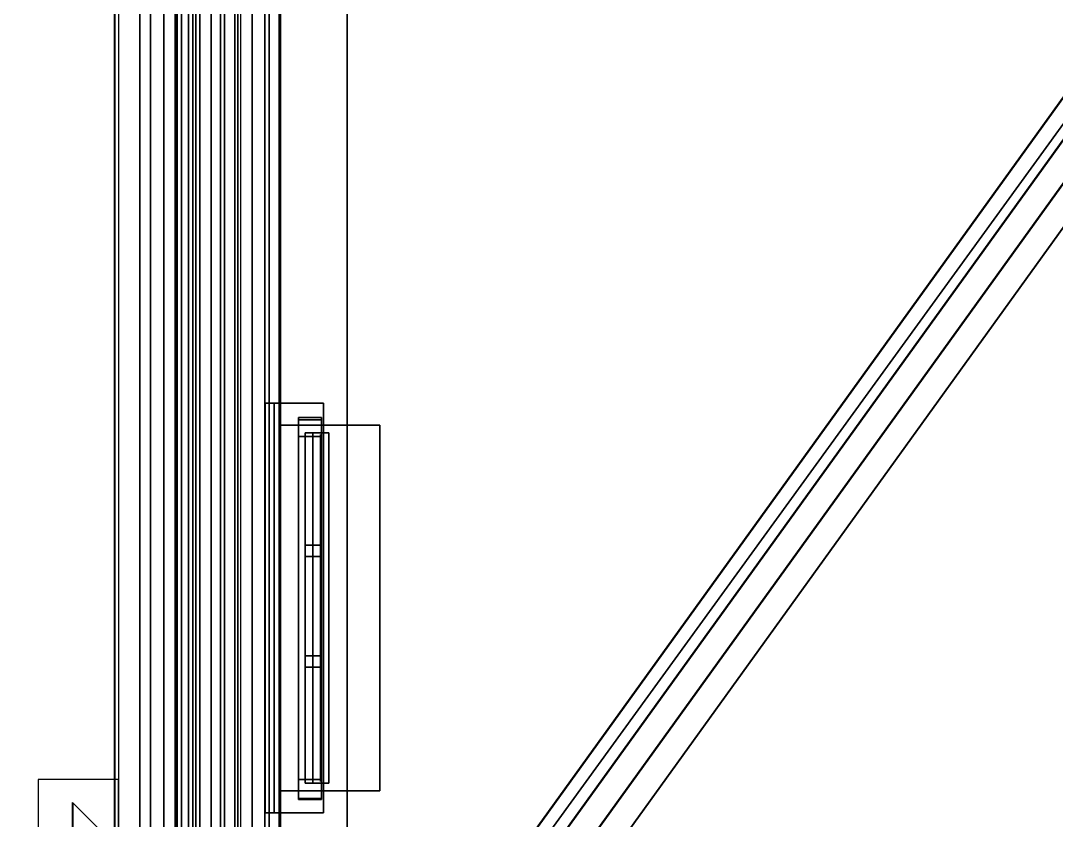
# Model space of a CAD drawing. Extents: x -152 to 154, y -106 to 95.
# Drawn here: x -132.57 to -105.4, y -40.94 to -19.96 of the extents above; entities that cross this region are included whole.
import ezdxf

# ---------------------------------------------------------------- set-up
doc = ezdxf.new("R2010")
doc.units = 0
for name, color, linetype in [('GLASS', 19, 'CONTINUOUS'), ('GROUND1', 253, 'CONTINUOUS'), ('ROOF1', 37, 'CONTINUOUS'), ('ROOF2', 59, 'CONTINUOUS'), ('WALLBASS', 250, 'CONTINUOUS'), ('WALLCOV', 37, 'CONTINUOUS'), ('WALLSIDE', 8, 'CONTINUOUS'), ('WALLVERS', 37, 'CONTINUOUS'), ('WINDOW', 9, 'CONTINUOUS')]:
    doc.layers.add(name, color=color, linetype=linetype)

msp = doc.modelspace()

# ---------------------------------------------------------------- linework, layer by layer
at = {"layer": 'GLASS'}
for points in [[(-124.704376, -39.919632, 87), (-124.704376, -30.819626, 87), (-124.704376, -30.819626, 61), (-124.704376, -39.919632, 61)], [(-124.704376, -39.919632, 50), (-124.704376, -30.819626, 50), (-124.704376, -30.819626, 24), (-124.704376, -39.919632, 24)], [(-124.704376, -39.919632, 16.5), (-124.704376, -30.819626, 16.5), (-124.704376, -30.819626, 5.5), (-124.704376, -39.919632, 5.5)]]:
    msp.add_3dface(points, dxfattribs=at)
at = {"layer": 'GROUND1', "invisible_edges": 8}
for points in [[(-151.5, 95, -0.075062), (-151.5, -80, -0.075062), (153.5, 95, -0.075062)], [(-151.5, -80, -0.075062), (-56.949997, -80, -0.075062), (153.5, 95, -0.075062)]]:
    msp.add_3dface(points, dxfattribs=at)
at = {"layer": 'ROOF1'}
for points in [[(-126.5, 70, 105.704536), (-126.5, 10, 105.704536), (-126.5, -52, 105.704536), (-81.527527, 10, 135.704529)], [(0.5, 10, 135.704529), (-81.527527, 10, 135.704529), (-126.5, -52, 105.704536), (0.5, -52, 105.704536)]]:
    msp.add_3dface(points, dxfattribs=at)
at = {"layer": 'ROOF2'}
for points in [[(132.100006, -55.5, 107.236023), (132.100006, 73.800003, 107.236023), (-130, 73.800003, 107.236023), (-130, -55.5, 107.236023)], [(-125.621452, -51.420319, 106.346451), (-81.350975, 10.035786, 135.778381), (-81.844093, 10.491188, 135.770432), (-126.12394, -50.977798, 106.33873)], [(-126.12394, -50.995041, 105.35112), (-126.12394, -50.977798, 106.33873), (-81.844093, 10.491188, 135.770432), (-81.844093, 10.473949, 134.782822)], [(-125.118965, -51.845573, 107.343979), (-80.857849, 9.59766, 136.776123), (-81.350967, 10.053066, 136.768188), (-125.621452, -51.403046, 107.336258)], [(-81.350967, 10.053066, 136.768188), (-81.350975, 10.035786, 135.778381), (-125.621452, -51.420319, 106.346451), (-125.621452, -51.403046, 107.336258)], [(-125.118965, -51.845573, 107.343979), (-125.118965, -51.862846, 106.354179), (-80.857849, 9.580379, 135.786331), (-80.857849, 9.59766, 136.776123)], [(-124.616478, -52.305367, 106.361908), (-80.364723, 9.124977, 135.794281), (-80.857849, 9.580379, 135.786331), (-125.118965, -51.862846, 106.354179)], [(-124.616478, -52.305367, 106.361908), (-124.616478, -52.322601, 105.37429), (-80.364723, 9.107738, 134.806671), (-80.364723, 9.124977, 135.794281)]]:
    msp.add_3dface(points, dxfattribs=at)
at = {"layer": 'WALLBASS', "invisible_edges": 8}
for points in [[(-125.74942, -24.169632, -0.5), (-125.74942, -17.669632, 5.300003), (-125.74942, -1.669632, -0.5)], [(-125.74942, -8.069626, 16.700001), (-125.74942, -24.169632, 18), (-125.74942, -1.669632, 18)], [(-125.74942, -17.669632, 16.700001), (-125.74942, -24.169632, 18), (-125.74942, -8.069626, 16.700001)], [(-125.74942, -24.169632, -0.5), (-125.74942, -24.169632, 18), (-125.74942, -17.669632, 5.300003)], [(-125.74942, -17.669632, 5.300003), (-125.74942, -24.169632, 18), (-125.74942, -17.669632, 16.700001)], [(-125.74942, -46.669632, -0.5), (-125.74942, -40.169632, 5.300003), (-125.74942, -24.169632, -0.5)], [(-125.74942, -40.169632, 5.300003), (-125.74942, -30.569626, 5.300003), (-125.74942, -24.169632, -0.5)], [(-125.74942, -30.569626, 5.300003), (-125.74942, -30.569626, 16.700001), (-125.74942, -24.169632, -0.5)], [(-125.74942, -24.169632, -0.5), (-125.74942, -30.569626, 16.700001), (-125.74942, -24.169632, 18)], [(-125.74942, -30.569626, 16.700001), (-125.74942, -46.669632, 18), (-125.74942, -24.169632, 18)], [(-125.74942, -40.169632, 16.700001), (-125.74942, -46.669632, 18), (-125.74942, -30.569626, 16.700001)], [(-125.74942, -46.669632, -0.5), (-125.74942, -46.669632, 18), (-125.74942, -40.169632, 5.300003)], [(-125.74942, -40.169632, 5.300003), (-125.74942, -46.669632, 18), (-125.74942, -40.169632, 16.700001)]]:
    msp.add_3dface(points, dxfattribs=at)
at = {"layer": 'WALLBASS'}
for points in [[(-123.149414, -30.569626, 16.700001), (-125.74942, -30.569626, 16.700001), (-125.74942, -30.569626, 5.300003), (-123.149414, -30.569626, 5.300003)], [(-125.74942, -30.569626, 5.300003), (-125.74942, -40.169632, 5.300003), (-123.149414, -40.169632, 5.300003), (-123.149414, -30.569626, 5.300003)], [(-125.74942, -40.169632, 16.700001), (-125.74942, -30.569626, 16.700001), (-123.149414, -30.569626, 16.700001), (-123.149414, -40.169632, 16.700001)], [(-125.74942, -40.169632, 5.300003), (-125.74942, -40.169632, 16.700001), (-123.149414, -40.169632, 16.700001), (-123.149414, -40.169632, 5.300003)]]:
    msp.add_3dface(points, dxfattribs=at)
at = {"layer": 'WALLCOV'}
for points in [[(-130.102219, -55.402222, 106.785728), (-130.107178, -55.407181, 107.244904), (-130.107178, 74.866737, 107.244904), (-130.102219, 74.859291, 106.785728)], [(-129.445328, -54.745331, 106.677689), (-130.102219, -55.402222, 106.785728), (-130.102219, 74.859291, 106.785728), (-129.445328, 73.872772, 106.677689)], [(-129.159729, -54.459732, 106.434586), (-129.445328, -54.745331, 106.677689), (-129.445328, 73.872772, 106.677689), (-129.159729, 73.443848, 106.434586)], [(-128.817001, -54.117004, 106.029434), (-129.159729, -54.459732, 106.056442), (-129.159729, 73.443848, 106.056442), (-128.817001, 72.929146, 106.029434)], [(-129.159729, -54.459732, 106.056442), (-129.159729, -54.459732, 106.434586), (-129.159729, 73.443848, 106.434586), (-129.159729, 73.443848, 106.056442)], [(-128.474274, -53.774277, 105.273132), (-128.817001, -54.117004, 105.543243), (-128.817001, 72.929146, 105.543243), (-128.474274, 72.414436, 105.273132)], [(-128.817001, -54.117004, 105.543243), (-128.817001, -54.117004, 106.029434), (-128.817001, 72.929146, 106.029434), (-128.817001, 72.929146, 105.543243)], [(-127.867172, -53.167175, 99.524506), (-128.51297, -53.812958, 99.524506), (-128.51297, 72.472534, 99.524506), (-127.867172, 71.502693, 99.524506)], [(-128.51297, -53.812958, 99.524506), (-128.51297, -53.812958, 99.766678), (-128.51297, 72.472534, 99.766678), (-128.51297, 72.472534, 99.524506)], [(-128.51297, -53.812958, 99.766678), (-128.351517, -53.65152, 100.008842), (-128.351517, 72.230072, 100.008842), (-128.51297, 72.472534, 99.766678)], [(-126.046646, -51.346649, 105.219116), (-128.474274, -53.774277, 105.273132), (-128.474274, 72.414436, 105.273132), (-126.046646, 68.768608, 105.219116)], [(-128.163162, -53.463165, 100.789169), (-128.459152, -53.75914, 101.246597), (-128.459152, 72.391716, 101.246597), (-128.163162, 71.947205, 100.789169)], [(-128.459152, -53.75914, 101.246597), (-128.055527, -53.35553, 101.273506), (-128.055527, 71.785561, 101.273506), (-128.459152, 72.391716, 101.246597)], [(-128.351517, -53.65152, 100.008842), (-128.351517, -53.65152, 100.600815), (-128.351517, 72.230072, 100.600815), (-128.351517, 72.230072, 100.008842)], [(-128.351517, -53.65152, 100.600815), (-127.974808, -53.274811, 100.627716), (-127.974808, 71.66433, 100.627716), (-128.351517, 72.230072, 100.600815)], [(-127.974808, -53.274811, 100.627716), (-128.163162, -53.463165, 100.789169), (-128.163162, 71.947205, 100.789169), (-127.974808, 71.66433, 100.627716)], [(-128.055527, -53.35553, 101.273506), (-127.867172, -53.167175, 101.085152), (-127.867172, 71.502693, 101.085152), (-128.055527, 71.785561, 101.273506)], [(-127.571198, -52.871185, 100.035751), (-127.867172, -53.167175, 99.524506), (-127.867172, 71.502693, 99.524506), (-127.571198, 71.058182, 100.035751)], [(-127.867172, -53.167175, 101.085152), (-127.22139, -52.521393, 101.246597), (-127.22139, 70.532845, 101.246597), (-127.867172, 71.502693, 101.085152)], [(-126.800003, -52.100006, 100.1269), (-127.571198, -52.871185, 100.035751), (-127.571198, 71.058182, 100.035751), (-126.800003, 69.900002, 100.1269)], [(-126.871597, -52.171585, 102.591988), (-127.329025, -52.629028, 102.834152), (-127.329025, 70.694489, 102.834152), (-126.871597, 70.007515, 102.591988)], [(-127.329025, -52.629028, 102.834152), (-126.160889, -51.460892, 102.896202), (-126.160889, 68.940178, 102.896202), (-127.329025, 70.694489, 102.834152)], [(-127.22139, -52.521393, 101.246597), (-126.952316, -52.252319, 101.085152), (-126.952316, 70.128746, 101.085152), (-127.22139, 70.532845, 101.246597)], [(-126.952316, -52.252319, 101.085152), (-126.871597, -52.171585, 102.591988), (-126.871597, 70.007515, 102.591988), (-126.952316, 70.128746, 101.085152)], [(-126.160889, -51.460892, 102.896202), (-125.789597, -51.0896, 103.112289), (-125.789597, 68.382576, 103.112289), (-126.160889, 68.940178, 102.896202)], [(-125.761047, -51.061035, 104.949005), (-126.046646, -51.346649, 105.219116), (-126.046646, 68.768608, 105.219116), (-125.761047, 68.339684, 104.949005)], [(-125.789597, -51.0896, 103.112289), (-125.761047, -51.061035, 104.949005), (-125.761047, 68.339684, 104.949005), (-125.789597, 68.382576, 103.112289)], [(-130, -55.167175, 107.244904), (-130, -39.872818, 107.244904), (-132.107147, -39.872818, 107.244904), (-132.107178, -55.167175, 107.244904)], [(-131.20224, -55.762222, 106.785728), (-131.207199, -55.767166, 107.244904), (-131.207169, -40.472824, 107.244904), (-131.202209, -40.477783, 106.785728)], [(-130.545349, -55.105331, 106.677689), (-131.20224, -55.762222, 106.785728), (-131.202209, -40.477783, 106.785728), (-130.545319, -41.134674, 106.677689)]]:
    msp.add_3dface(points, dxfattribs=at)
at = {"layer": 'WALLSIDE', "invisible_edges": 8}
for points in [[(-125.74942, -24.169632, 55), (-125.74942, -17.669632, 60.800003), (-125.74942, -1.669632, 55)], [(-125.74942, -8.069626, 87.199997), (-125.74942, -24.169632, 101), (-125.74942, -1.669632, 101)], [(-125.74942, -24.169632, 18), (-125.74942, -17.669632, 23.800003), (-125.74942, -1.669632, 18)], [(-125.74942, -8.069626, 50.200001), (-125.74942, -24.169632, 55), (-125.74942, -1.669632, 55)], [(-125.74942, -17.669632, 87.199997), (-125.74942, -24.169632, 101), (-125.74942, -8.069626, 87.199997)], [(-125.74942, -17.669632, 50.200001), (-125.74942, -24.169632, 55), (-125.74942, -8.069626, 50.200001)], [(-125.74942, -24.169632, 55), (-125.74942, -24.169632, 101), (-125.74942, -17.669632, 60.800003)], [(-125.74942, -17.669632, 60.800003), (-125.74942, -24.169632, 101), (-125.74942, -17.669632, 87.199997)], [(-125.74942, -24.169632, 18), (-125.74942, -24.169632, 55), (-125.74942, -17.669632, 23.800003)], [(-125.74942, -17.669632, 23.800003), (-125.74942, -24.169632, 55), (-125.74942, -17.669632, 50.200001)], [(-125.74942, -46.669632, 55), (-125.74942, -40.169632, 60.800003), (-125.74942, -24.169632, 55)], [(-125.74942, -40.169632, 60.800003), (-125.74942, -30.569626, 60.800003), (-125.74942, -24.169632, 55)], [(-125.74942, -30.569626, 60.800003), (-125.74942, -30.569626, 87.199997), (-125.74942, -24.169632, 55)], [(-125.74942, -24.169632, 55), (-125.74942, -30.569626, 87.199997), (-125.74942, -24.169632, 101)], [(-125.74942, -30.569626, 87.199997), (-125.74942, -46.669632, 101), (-125.74942, -24.169632, 101)], [(-125.74942, -46.669632, 18), (-125.74942, -40.169632, 23.800003), (-125.74942, -24.169632, 18)], [(-125.74942, -40.169632, 23.800003), (-125.74942, -30.569626, 23.800003), (-125.74942, -24.169632, 18)], [(-125.74942, -30.569626, 23.800003), (-125.74942, -30.569626, 50.200001), (-125.74942, -24.169632, 18)], [(-125.74942, -24.169632, 18), (-125.74942, -30.569626, 50.200001), (-125.74942, -24.169632, 55)], [(-125.74942, -30.569626, 50.200001), (-125.74942, -46.669632, 55), (-125.74942, -24.169632, 55)], [(-125.74942, -40.169632, 87.199997), (-125.74942, -46.669632, 101), (-125.74942, -30.569626, 87.199997)], [(-125.74942, -40.169632, 50.200001), (-125.74942, -46.669632, 55), (-125.74942, -30.569626, 50.200001)], [(-125.74942, -46.669632, 55), (-125.74942, -46.669632, 101), (-125.74942, -40.169632, 60.800003)], [(-125.74942, -40.169632, 60.800003), (-125.74942, -46.669632, 101), (-125.74942, -40.169632, 87.199997)], [(-125.74942, -46.669632, 18), (-125.74942, -46.669632, 55), (-125.74942, -40.169632, 23.800003)], [(-125.74942, -40.169632, 23.800003), (-125.74942, -46.669632, 55), (-125.74942, -40.169632, 50.200001)]]:
    msp.add_3dface(points, dxfattribs=at)
at = {"layer": 'WALLSIDE'}
for points in [[(-123.149414, -30.569626, 87.199997), (-125.74942, -30.569626, 87.199997), (-125.74942, -30.569626, 60.800003), (-123.149414, -30.569626, 60.800003)], [(-125.74942, -30.569626, 60.800003), (-125.74942, -40.169632, 60.800003), (-123.149414, -40.169632, 60.800003), (-123.149414, -30.569626, 60.800003)], [(-125.74942, -40.169632, 87.199997), (-125.74942, -30.569626, 87.199997), (-123.149414, -30.569626, 87.199997), (-123.149414, -40.169632, 87.199997)], [(-123.149414, -30.569626, 50.200001), (-125.74942, -30.569626, 50.200001), (-125.74942, -30.569626, 23.800003), (-123.149414, -30.569626, 23.800003)], [(-125.74942, -30.569626, 23.800003), (-125.74942, -40.169632, 23.800003), (-123.149414, -40.169632, 23.800003), (-123.149414, -30.569626, 23.800003)], [(-125.74942, -40.169632, 50.200001), (-125.74942, -30.569626, 50.200001), (-123.149414, -30.569626, 50.200001), (-123.149414, -40.169632, 50.200001)], [(-125.74942, -40.169632, 60.800003), (-125.74942, -40.169632, 87.199997), (-123.149414, -40.169632, 87.199997), (-123.149414, -40.169632, 60.800003)], [(-125.74942, -40.169632, 23.800003), (-125.74942, -40.169632, 50.200001), (-123.149414, -40.169632, 50.200001), (-123.149414, -40.169632, 23.800003)]]:
    msp.add_3dface(points, dxfattribs=at)
at = {"layer": 'WALLVERS'}
for points in [[(-124, 64.5, 22), (-126.5, 64.5, 22), (-126.5, -52.5, 22), (-124, -52.5, 22)], [(-126.5, -52.5, 19), (-126.5, 64.5, 19), (-124, 64.5, 19), (-124, -52.5, 19)], [(-126.5, -52.5, 22), (-126.5, 64.5, 22), (-126.5, 64.5, 19), (-126.5, -52.5, 19)], [(-124, 64.5, 19), (-124, 64.5, 22), (-124, -52.5, 22), (-124, -52.5, 19)]]:
    msp.add_3dface(points, dxfattribs=at)
at = {"layer": 'WINDOW'}
for points in [[(-126.158691, -40.745377, 60.849998), (-126.158691, -29.993881, 60.849998), (-124.626068, -29.993881, 60.849998), (-124.626068, -40.745377, 60.849998)], [(-126.158691, -40.745377, 60.849998), (-126.158691, -40.745377, 61.024178), (-126.158691, -29.993881, 61.024178), (-126.158691, -29.993881, 60.849998)], [(-125.920288, -29.993881, 61.025002), (-126.158691, -29.993881, 61.024178), (-126.158691, -40.745377, 61.024178), (-125.920288, -40.745377, 61.025002)], [(-124.626068, -29.993881, 60.849998), (-126.158691, -29.993881, 60.849998), (-126.158691, -40.745377, 60.849998), (-124.626068, -40.745377, 60.849998)], [(-126.158691, -29.993881, 60.675819), (-126.158691, -40.745377, 60.675819), (-126.158691, -40.745377, 60.849998), (-126.158691, -29.993881, 60.849998)], [(-126.158691, -40.745377, 60.675819), (-126.158691, -29.993881, 60.675819), (-125.920288, -29.993881, 60.675003), (-125.920288, -40.745377, 60.675003)], [(-126.158691, -40.745377, 23.849998), (-126.158691, -29.993881, 23.849998), (-124.626068, -29.993881, 23.849998), (-124.626068, -40.745377, 23.849998)], [(-126.158691, -40.745377, 23.849998), (-126.158691, -40.745377, 24.024178), (-126.158691, -29.993881, 24.024178), (-126.158691, -29.993881, 23.849998)], [(-125.920288, -29.993881, 24.025002), (-126.158691, -29.993881, 24.024178), (-126.158691, -40.745377, 24.024178), (-125.920288, -40.745377, 24.025002)], [(-124.626068, -29.993881, 23.849998), (-126.158691, -29.993881, 23.849998), (-126.158691, -40.745377, 23.849998), (-124.626068, -40.745377, 23.849998)], [(-126.158691, -29.993881, 23.675819), (-126.158691, -40.745377, 23.675819), (-126.158691, -40.745377, 23.849998), (-126.158691, -29.993881, 23.849998)], [(-126.158691, -40.745377, 23.675819), (-126.158691, -29.993881, 23.675819), (-125.920288, -29.993881, 23.675003), (-125.920288, -40.745377, 23.675003)], [(-126.158691, -40.745377, 5.349998), (-126.158691, -29.993881, 5.349998), (-124.626068, -29.993881, 5.349998), (-124.626068, -40.745377, 5.349998)], [(-126.158691, -40.745377, 5.349998), (-126.158691, -40.745377, 5.524178), (-126.158691, -29.993881, 5.524178), (-126.158691, -29.993881, 5.349998)], [(-125.920288, -29.993881, 5.525002), (-126.158691, -29.993881, 5.524178), (-126.158691, -40.745377, 5.524178), (-125.920288, -40.745377, 5.525002)], [(-124.626068, -29.993881, 5.349998), (-126.158691, -29.993881, 5.349998), (-126.158691, -40.745377, 5.349998), (-124.626068, -40.745377, 5.349998)], [(-126.158691, -29.993881, 5.175819), (-126.158691, -40.745377, 5.175819), (-126.158691, -40.745377, 5.349998), (-126.158691, -29.993881, 5.349998)], [(-126.158691, -40.745377, 5.175819), (-126.158691, -29.993881, 5.175819), (-125.920288, -29.993881, 5.175003), (-125.920288, -40.745377, 5.175003)], [(-125.920288, -40.745377, 61.025002), (-125.917664, -40.745377, 61.150002), (-125.917664, -29.993881, 61.150002), (-125.920288, -29.993881, 61.025002)], [(-125.917664, -29.993881, 60.550003), (-125.917664, -40.745377, 60.550003), (-125.920288, -40.745377, 60.675003), (-125.920288, -29.993881, 60.675003)], [(-125.920288, -40.745377, 24.025002), (-125.917664, -40.745377, 24.150002), (-125.917664, -29.993881, 24.150002), (-125.920288, -29.993881, 24.025002)], [(-125.917664, -29.993881, 23.550003), (-125.917664, -40.745377, 23.550003), (-125.920288, -40.745377, 23.675003), (-125.920288, -29.993881, 23.675003)], [(-125.920288, -40.745377, 5.525002), (-125.917664, -40.745377, 5.650002), (-125.917664, -29.993881, 5.650002), (-125.920288, -29.993881, 5.525002)], [(-125.917664, -29.993881, 5.050003), (-125.917664, -40.745377, 5.050003), (-125.920288, -40.745377, 5.175003), (-125.920288, -29.993881, 5.175003)], [(-124.626068, -29.993881, 61.150002), (-125.917664, -29.993881, 61.150002), (-125.917664, -40.745377, 61.150002), (-124.626068, -40.745377, 61.150002)], [(-125.917664, -40.745377, 60.550003), (-125.917664, -29.993881, 60.550003), (-124.626068, -29.993881, 60.550003), (-124.626068, -40.745377, 60.550003)], [(-124.626068, -29.993881, 24.150002), (-125.917664, -29.993881, 24.150002), (-125.917664, -40.745377, 24.150002), (-124.626068, -40.745377, 24.150002)], [(-125.917664, -40.745377, 23.550003), (-125.917664, -29.993881, 23.550003), (-124.626068, -29.993881, 23.550003), (-124.626068, -40.745377, 23.550003)], [(-124.626068, -29.993881, 5.650002), (-125.917664, -29.993881, 5.650002), (-125.917664, -40.745377, 5.650002), (-124.626068, -40.745377, 5.650002)], [(-125.917664, -40.745377, 5.050003), (-125.917664, -29.993881, 5.050003), (-124.626068, -29.993881, 5.050003), (-124.626068, -40.745377, 5.050003)], [(-124.626068, -40.745377, 60.849998), (-124.626068, -29.993881, 60.849998), (-124.626068, -29.993881, 61.150002), (-124.626068, -40.745377, 61.150002)], [(-124.626068, -29.993881, 60.550003), (-124.626068, -29.993881, 60.849998), (-124.626068, -40.745377, 60.849998), (-124.626068, -40.745377, 60.550003)], [(-124.626068, -40.745377, 23.849998), (-124.626068, -29.993881, 23.849998), (-124.626068, -29.993881, 24.150002), (-124.626068, -40.745377, 24.150002)], [(-124.626068, -29.993881, 23.550003), (-124.626068, -29.993881, 23.849998), (-124.626068, -40.745377, 23.849998), (-124.626068, -40.745377, 23.550003)], [(-124.626068, -40.745377, 5.349998), (-124.626068, -29.993881, 5.349998), (-124.626068, -29.993881, 5.650002), (-124.626068, -40.745377, 5.650002)], [(-124.626068, -29.993881, 5.050003), (-124.626068, -29.993881, 5.349998), (-124.626068, -40.745377, 5.349998), (-124.626068, -40.745377, 5.050003)], [(-125.280869, -30.869629, 60.626999), (-125.280869, -30.369629, 60.626999), (-124.680878, -30.369629, 60.626999), (-124.680878, -30.869629, 60.626999)], [(-125.280869, -30.869629, 87.488998), (-125.280869, -30.369629, 87.488998), (-125.280869, -30.369629, 60.626999), (-125.280869, -30.869629, 60.626999)], [(-124.680878, -30.369629, 87.488998), (-125.280869, -30.369629, 87.488998), (-125.280869, -30.869629, 87.488998), (-124.680878, -30.869629, 87.488998)], [(-125.280869, -30.369629, 60.626999), (-125.280869, -30.369629, 87.488998), (-124.680878, -30.369629, 87.488998), (-124.680878, -30.369629, 60.626999)], [(-125.280869, -30.869629, 23.626999), (-125.280869, -30.369629, 23.626999), (-124.680878, -30.369629, 23.626999), (-124.680878, -30.869629, 23.626999)], [(-125.280869, -30.869629, 50.488998), (-125.280869, -30.369629, 50.488998), (-125.280869, -30.369629, 23.626999), (-125.280869, -30.869629, 23.626999)], [(-124.680878, -30.369629, 50.488998), (-125.280869, -30.369629, 50.488998), (-125.280869, -30.869629, 50.488998), (-124.680878, -30.869629, 50.488998)], [(-125.280869, -30.369629, 23.626999), (-125.280869, -30.369629, 50.488998), (-124.680878, -30.369629, 50.488998), (-124.680878, -30.369629, 23.626999)], [(-125.280869, -30.869629, 5.126999), (-125.280869, -30.369629, 5.126999), (-124.680878, -30.369629, 5.126999), (-124.680878, -30.869629, 5.126999)], [(-125.280869, -30.869629, 16.988998), (-125.280869, -30.369629, 16.988998), (-125.280869, -30.369629, 5.126999), (-125.280869, -30.869629, 5.126999)], [(-124.680878, -30.369629, 16.988998), (-125.280869, -30.369629, 16.988998), (-125.280869, -30.869629, 16.988998), (-124.680878, -30.869629, 16.988998)], [(-125.280869, -30.369629, 5.126999), (-125.280869, -30.369629, 16.988998), (-124.680878, -30.369629, 16.988998), (-124.680878, -30.369629, 5.126999)], [(-124.680878, -30.369629, 60.626999), (-124.680878, -30.369629, 87.488998), (-124.680878, -30.869629, 87.488998), (-124.680878, -30.869629, 60.626999)], [(-124.680878, -30.369629, 23.626999), (-124.680878, -30.369629, 50.488998), (-124.680878, -30.869629, 50.488998), (-124.680878, -30.869629, 23.626999)], [(-124.680878, -30.369629, 5.126999), (-124.680878, -30.369629, 16.988998), (-124.680878, -30.869629, 16.988998), (-124.680878, -30.869629, 5.126999)], [(-124.680878, -30.430634, 87.5), (-125.280869, -30.430634, 87.5), (-125.280869, -40.392639, 87.5), (-124.680878, -40.392639, 87.5)], [(-125.280869, -30.430634, 87.5), (-125.280869, -30.430634, 87), (-125.280869, -40.392639, 87), (-125.280869, -40.392639, 87.5)], [(-124.680878, -30.430634, 87), (-125.280869, -30.430634, 87), (-125.280869, -30.430634, 87.5), (-124.680878, -30.430634, 87.5)], [(-125.280869, -40.392639, 87), (-125.280869, -30.430634, 87), (-124.680878, -30.430634, 87), (-124.680878, -40.392639, 87)], [(-124.680878, -30.430634, 50.5), (-125.280869, -30.430634, 50.5), (-125.280869, -40.392639, 50.5), (-124.680878, -40.392639, 50.5)], [(-125.280869, -30.430634, 50.5), (-125.280869, -30.430634, 50), (-125.280869, -40.392639, 50), (-125.280869, -40.392639, 50.5)], [(-124.680878, -30.430634, 50), (-125.280869, -30.430634, 50), (-125.280869, -30.430634, 50.5), (-124.680878, -30.430634, 50.5)], [(-125.280869, -40.392639, 50), (-125.280869, -30.430634, 50), (-124.680878, -30.430634, 50), (-124.680878, -40.392639, 50)], [(-124.680878, -30.430634, 17), (-125.280869, -30.430634, 17), (-125.280869, -40.392639, 17), (-124.680878, -40.392639, 17)], [(-125.280869, -30.430634, 17), (-125.280869, -30.430634, 16.5), (-125.280869, -40.392639, 16.5), (-125.280869, -40.392639, 17)], [(-124.680878, -30.430634, 16.5), (-125.280869, -30.430634, 16.5), (-125.280869, -30.430634, 17), (-124.680878, -30.430634, 17)], [(-125.280869, -40.392639, 16.5), (-125.280869, -30.430634, 16.5), (-124.680878, -30.430634, 16.5), (-124.680878, -40.392639, 16.5)], [(-124.680878, -40.392639, 87), (-124.680878, -30.430634, 87), (-124.680878, -30.430634, 87.5), (-124.680878, -40.392639, 87.5)], [(-124.680878, -40.392639, 50), (-124.680878, -30.430634, 50), (-124.680878, -30.430634, 50.5), (-124.680878, -40.392639, 50.5)], [(-124.680878, -40.392639, 16.5), (-124.680878, -30.430634, 16.5), (-124.680878, -30.430634, 17), (-124.680878, -40.392639, 17)], [(-124.680878, -30.869629, 87.488998), (-125.280869, -30.869629, 87.488998), (-125.280869, -30.869629, 60.626999), (-124.680878, -30.869629, 60.626999)], [(-124.680878, -30.869629, 50.488998), (-125.280869, -30.869629, 50.488998), (-125.280869, -30.869629, 23.626999), (-124.680878, -30.869629, 23.626999)], [(-124.680878, -30.869629, 16.988998), (-125.280869, -30.869629, 16.988998), (-125.280869, -30.869629, 5.126999), (-124.680878, -30.869629, 5.126999)], [(-124.680878, -30.769638, 64.75), (-125.10437, -30.769638, 64.75), (-125.10437, -39.969635, 64.75), (-124.680878, -39.969635, 64.75)], [(-124.680878, -30.769638, 64.449997), (-125.10437, -30.769638, 64.449997), (-125.10437, -30.769638, 64.75), (-124.680878, -30.769638, 64.75)], [(-125.10437, -39.969635, 64.449997), (-125.10437, -30.769638, 64.449997), (-124.680878, -30.769638, 64.449997), (-124.680878, -39.969635, 64.449997)], [(-125.10437, -30.769638, 64.75), (-125.10437, -30.769638, 64.449997), (-125.10437, -39.969635, 64.449997), (-125.10437, -39.969635, 64.75)], [(-124.680878, -30.769638, 68.550003), (-125.10437, -30.769638, 68.550003), (-125.10437, -39.969635, 68.550003), (-124.680878, -39.969635, 68.550003)], [(-124.680878, -30.769638, 68.25), (-125.10437, -30.769638, 68.25), (-125.10437, -30.769638, 68.550003), (-124.680878, -30.769638, 68.550003)], [(-125.10437, -39.969635, 68.25), (-125.10437, -30.769638, 68.25), (-124.680878, -30.769638, 68.25), (-124.680878, -39.969635, 68.25)], [(-125.10437, -30.769638, 68.550003), (-125.10437, -30.769638, 68.25), (-125.10437, -39.969635, 68.25), (-125.10437, -39.969635, 68.550003)], [(-124.680878, -30.769638, 72.601501), (-125.10437, -30.769638, 72.601501), (-125.10437, -39.969635, 72.601501), (-124.680878, -39.969635, 72.601501)], [(-124.680878, -30.769638, 71.998505), (-125.10437, -30.769638, 71.998505), (-125.10437, -30.769638, 72.601501), (-124.680878, -30.769638, 72.601501)], [(-125.10437, -39.969635, 71.998505), (-125.10437, -30.769638, 71.998505), (-124.680878, -30.769638, 71.998505), (-124.680878, -39.969635, 71.998505)], [(-125.10437, -30.769638, 72.601501), (-125.10437, -30.769638, 71.998505), (-125.10437, -39.969635, 71.998505), (-125.10437, -39.969635, 72.601501)], [(-124.680878, -30.769638, 76.150002), (-125.10437, -30.769638, 76.150002), (-125.10437, -39.969635, 76.150002), (-124.680878, -39.969635, 76.150002)], [(-124.680878, -30.769638, 75.849998), (-125.10437, -30.769638, 75.849998), (-125.10437, -30.769638, 76.150002), (-124.680878, -30.769638, 76.150002)], [(-125.10437, -39.969635, 75.849998), (-125.10437, -30.769638, 75.849998), (-124.680878, -30.769638, 75.849998), (-124.680878, -39.969635, 75.849998)], [(-125.10437, -30.769638, 76.150002), (-125.10437, -30.769638, 75.849998), (-125.10437, -39.969635, 75.849998), (-125.10437, -39.969635, 76.150002)], [(-124.680878, -30.769638, 79.75), (-125.10437, -30.769638, 79.75), (-125.10437, -39.969635, 79.75), (-124.680878, -39.969635, 79.75)], [(-124.680878, -30.769638, 79.449997), (-125.10437, -30.769638, 79.449997), (-125.10437, -30.769638, 79.75), (-124.680878, -30.769638, 79.75)], [(-125.10437, -39.969635, 79.449997), (-125.10437, -30.769638, 79.449997), (-124.680878, -30.769638, 79.449997), (-124.680878, -39.969635, 79.449997)], [(-125.10437, -30.769638, 79.75), (-125.10437, -30.769638, 79.449997), (-125.10437, -39.969635, 79.449997), (-125.10437, -39.969635, 79.75)], [(-124.680878, -30.769638, 83.550003), (-125.10437, -30.769638, 83.550003), (-125.10437, -39.969635, 83.550003), (-124.680878, -39.969635, 83.550003)], [(-124.680878, -30.769638, 83.25), (-125.10437, -30.769638, 83.25), (-125.10437, -30.769638, 83.550003), (-124.680878, -30.769638, 83.550003)], [(-125.10437, -39.969635, 83.25), (-125.10437, -30.769638, 83.25), (-124.680878, -30.769638, 83.25), (-124.680878, -39.969635, 83.25)], [(-125.10437, -30.769638, 83.550003), (-125.10437, -30.769638, 83.25), (-125.10437, -39.969635, 83.25), (-125.10437, -39.969635, 83.550003)], [(-124.680878, -30.769638, 27.75), (-125.10437, -30.769638, 27.75), (-125.10437, -39.969635, 27.75), (-124.680878, -39.969635, 27.75)], [(-124.680878, -30.769638, 27.450001), (-125.10437, -30.769638, 27.450001), (-125.10437, -30.769638, 27.75), (-124.680878, -30.769638, 27.75)], [(-125.10437, -39.969635, 27.450001), (-125.10437, -30.769638, 27.450001), (-124.680878, -30.769638, 27.450001), (-124.680878, -39.969635, 27.450001)], [(-125.10437, -30.769638, 27.75), (-125.10437, -30.769638, 27.450001), (-125.10437, -39.969635, 27.450001), (-125.10437, -39.969635, 27.75)], [(-124.680878, -30.769638, 31.549999), (-125.10437, -30.769638, 31.549999), (-125.10437, -39.969635, 31.549999), (-124.680878, -39.969635, 31.549999)], [(-124.680878, -30.769638, 31.25), (-125.10437, -30.769638, 31.25), (-125.10437, -30.769638, 31.549999), (-124.680878, -30.769638, 31.549999)], [(-125.10437, -39.969635, 31.25), (-125.10437, -30.769638, 31.25), (-124.680878, -30.769638, 31.25), (-124.680878, -39.969635, 31.25)], [(-125.10437, -30.769638, 31.549999), (-125.10437, -30.769638, 31.25), (-125.10437, -39.969635, 31.25), (-125.10437, -39.969635, 31.549999)], [(-124.680878, -30.769638, 35.601501), (-125.10437, -30.769638, 35.601501), (-125.10437, -39.969635, 35.601501), (-124.680878, -39.969635, 35.601501)], [(-124.680878, -30.769638, 34.998501), (-125.10437, -30.769638, 34.998501), (-125.10437, -30.769638, 35.601501), (-124.680878, -30.769638, 35.601501)], [(-125.10437, -39.969635, 34.998501), (-125.10437, -30.769638, 34.998501), (-124.680878, -30.769638, 34.998501), (-124.680878, -39.969635, 34.998501)], [(-125.10437, -30.769638, 35.601501), (-125.10437, -30.769638, 34.998501), (-125.10437, -39.969635, 34.998501), (-125.10437, -39.969635, 35.601501)], [(-124.680878, -30.769638, 39.150002), (-125.10437, -30.769638, 39.150002), (-125.10437, -39.969635, 39.150002), (-124.680878, -39.969635, 39.150002)], [(-124.680878, -30.769638, 38.849998), (-125.10437, -30.769638, 38.849998), (-125.10437, -30.769638, 39.150002), (-124.680878, -30.769638, 39.150002)], [(-125.10437, -39.969635, 38.849998), (-125.10437, -30.769638, 38.849998), (-124.680878, -30.769638, 38.849998), (-124.680878, -39.969635, 38.849998)], [(-125.10437, -30.769638, 39.150002), (-125.10437, -30.769638, 38.849998), (-125.10437, -39.969635, 38.849998), (-125.10437, -39.969635, 39.150002)], [(-124.680878, -30.769638, 42.75), (-125.10437, -30.769638, 42.75), (-125.10437, -39.969635, 42.75), (-124.680878, -39.969635, 42.75)], [(-124.680878, -30.769638, 42.450001), (-125.10437, -30.769638, 42.450001), (-125.10437, -30.769638, 42.75), (-124.680878, -30.769638, 42.75)], [(-125.10437, -39.969635, 42.450001), (-125.10437, -30.769638, 42.450001), (-124.680878, -30.769638, 42.450001), (-124.680878, -39.969635, 42.450001)], [(-125.10437, -30.769638, 42.75), (-125.10437, -30.769638, 42.450001), (-125.10437, -39.969635, 42.450001), (-125.10437, -39.969635, 42.75)], [(-124.680878, -30.769638, 46.549999), (-125.10437, -30.769638, 46.549999), (-125.10437, -39.969635, 46.549999), (-124.680878, -39.969635, 46.549999)], [(-124.680878, -30.769638, 46.25), (-125.10437, -30.769638, 46.25), (-125.10437, -30.769638, 46.549999), (-124.680878, -30.769638, 46.549999)], [(-125.10437, -39.969635, 46.25), (-125.10437, -30.769638, 46.25), (-124.680878, -30.769638, 46.25), (-124.680878, -39.969635, 46.25)], [(-125.10437, -30.769638, 46.549999), (-125.10437, -30.769638, 46.25), (-125.10437, -39.969635, 46.25), (-125.10437, -39.969635, 46.549999)], [(-124.680878, -30.769638, 9.25), (-125.10437, -30.769638, 9.25), (-125.10437, -39.969635, 9.25), (-124.680878, -39.969635, 9.25)], [(-124.680878, -30.769638, 8.950001), (-125.10437, -30.769638, 8.950001), (-125.10437, -30.769638, 9.25), (-124.680878, -30.769638, 9.25)], [(-125.10437, -39.969635, 8.950001), (-125.10437, -30.769638, 8.950001), (-124.680878, -30.769638, 8.950001), (-124.680878, -39.969635, 8.950001)], [(-125.10437, -30.769638, 9.25), (-125.10437, -30.769638, 8.950001), (-125.10437, -39.969635, 8.950001), (-125.10437, -39.969635, 9.25)], [(-124.680878, -30.769638, 13.049999), (-125.10437, -30.769638, 13.049999), (-125.10437, -39.969635, 13.049999), (-124.680878, -39.969635, 13.049999)], [(-124.680878, -30.769638, 12.75), (-125.10437, -30.769638, 12.75), (-125.10437, -30.769638, 13.049999), (-124.680878, -30.769638, 13.049999)], [(-125.10437, -39.969635, 12.75), (-125.10437, -30.769638, 12.75), (-124.680878, -30.769638, 12.75), (-124.680878, -39.969635, 12.75)], [(-125.10437, -30.769638, 13.049999), (-125.10437, -30.769638, 12.75), (-125.10437, -39.969635, 12.75), (-125.10437, -39.969635, 13.049999)], [(-124.480865, -30.769638, 72.150002), (-124.904373, -30.769638, 72.150002), (-124.904373, -39.969635, 72.150002), (-124.480865, -39.969635, 72.150002)], [(-124.480865, -30.769638, 71.849998), (-124.904373, -30.769638, 71.849998), (-124.904373, -30.769638, 72.150002), (-124.480865, -30.769638, 72.150002)], [(-124.904373, -39.969635, 71.849998), (-124.904373, -30.769638, 71.849998), (-124.480865, -30.769638, 71.849998), (-124.480865, -39.969635, 71.849998)], [(-124.904373, -30.769638, 72.150002), (-124.904373, -30.769638, 71.849998), (-124.904373, -39.969635, 71.849998), (-124.904373, -39.969635, 72.150002)], [(-124.480865, -30.769638, 35.150002), (-124.904373, -30.769638, 35.150002), (-124.904373, -39.969635, 35.150002), (-124.480865, -39.969635, 35.150002)], [(-124.480865, -30.769638, 34.849998), (-124.904373, -30.769638, 34.849998), (-124.904373, -30.769638, 35.150002), (-124.480865, -30.769638, 35.150002)], [(-124.904373, -39.969635, 34.849998), (-124.904373, -30.769638, 34.849998), (-124.480865, -30.769638, 34.849998), (-124.480865, -39.969635, 34.849998)], [(-124.904373, -30.769638, 35.150002), (-124.904373, -30.769638, 34.849998), (-124.904373, -39.969635, 34.849998), (-124.904373, -39.969635, 35.150002)], [(-124.680878, -39.969635, 64.449997), (-124.680878, -30.769638, 64.449997), (-124.680878, -30.769638, 64.75), (-124.680878, -39.969635, 64.75)], [(-124.680878, -39.969635, 68.25), (-124.680878, -30.769638, 68.25), (-124.680878, -30.769638, 68.550003), (-124.680878, -39.969635, 68.550003)], [(-124.680878, -39.969635, 71.998505), (-124.680878, -30.769638, 71.998505), (-124.680878, -30.769638, 72.601501), (-124.680878, -39.969635, 72.601501)], [(-124.680878, -39.969635, 75.849998), (-124.680878, -30.769638, 75.849998), (-124.680878, -30.769638, 76.150002), (-124.680878, -39.969635, 76.150002)], [(-124.680878, -39.969635, 79.449997), (-124.680878, -30.769638, 79.449997), (-124.680878, -30.769638, 79.75), (-124.680878, -39.969635, 79.75)], [(-124.680878, -39.969635, 83.25), (-124.680878, -30.769638, 83.25), (-124.680878, -30.769638, 83.550003), (-124.680878, -39.969635, 83.550003)], [(-124.680878, -39.969635, 27.450001), (-124.680878, -30.769638, 27.450001), (-124.680878, -30.769638, 27.75), (-124.680878, -39.969635, 27.75)], [(-124.680878, -39.969635, 31.25), (-124.680878, -30.769638, 31.25), (-124.680878, -30.769638, 31.549999), (-124.680878, -39.969635, 31.549999)], [(-124.680878, -39.969635, 34.998501), (-124.680878, -30.769638, 34.998501), (-124.680878, -30.769638, 35.601501), (-124.680878, -39.969635, 35.601501)], [(-124.680878, -39.969635, 38.849998), (-124.680878, -30.769638, 38.849998), (-124.680878, -30.769638, 39.150002), (-124.680878, -39.969635, 39.150002)], [(-124.680878, -39.969635, 42.450001), (-124.680878, -30.769638, 42.450001), (-124.680878, -30.769638, 42.75), (-124.680878, -39.969635, 42.75)], [(-124.680878, -39.969635, 46.25), (-124.680878, -30.769638, 46.25), (-124.680878, -30.769638, 46.549999), (-124.680878, -39.969635, 46.549999)], [(-124.680878, -39.969635, 8.950001), (-124.680878, -30.769638, 8.950001), (-124.680878, -30.769638, 9.25), (-124.680878, -39.969635, 9.25)], [(-124.680878, -39.969635, 12.75), (-124.680878, -30.769638, 12.75), (-124.680878, -30.769638, 13.049999), (-124.680878, -39.969635, 13.049999)], [(-124.480865, -39.969635, 71.849998), (-124.480865, -30.769638, 71.849998), (-124.480865, -30.769638, 72.150002), (-124.480865, -39.969635, 72.150002)], [(-124.480865, -39.969635, 34.849998), (-124.480865, -30.769638, 34.849998), (-124.480865, -30.769638, 35.150002), (-124.480865, -39.969635, 35.150002)], [(-124.680878, -33.719635, 61.099998), (-125.10437, -33.719635, 61.099998), (-125.10437, -33.719635, 87.399994), (-124.680878, -33.719635, 87.399994)], [(-124.680878, -34.019638, 61.099998), (-125.10437, -34.019638, 61.099998), (-125.10437, -33.719635, 61.099998), (-124.680878, -33.719635, 61.099998)], [(-125.10437, -33.719635, 87.399994), (-125.10437, -34.019638, 87.399994), (-124.680878, -34.019638, 87.399994), (-124.680878, -33.719635, 87.399994)], [(-125.10437, -33.719635, 61.099998), (-125.10437, -34.019638, 61.099998), (-125.10437, -34.019638, 87.399994), (-125.10437, -33.719635, 87.399994)], [(-124.680878, -33.719635, 24.099998), (-125.10437, -33.719635, 24.099998), (-125.10437, -33.719635, 50.399998), (-124.680878, -33.719635, 50.399998)], [(-124.680878, -34.019638, 24.099998), (-125.10437, -34.019638, 24.099998), (-125.10437, -33.719635, 24.099998), (-124.680878, -33.719635, 24.099998)], [(-125.10437, -33.719635, 50.399998), (-125.10437, -34.019638, 50.399998), (-124.680878, -34.019638, 50.399998), (-124.680878, -33.719635, 50.399998)], [(-125.10437, -33.719635, 24.099998), (-125.10437, -34.019638, 24.099998), (-125.10437, -34.019638, 50.399998), (-125.10437, -33.719635, 50.399998)], [(-124.680878, -33.719635, 5.599998), (-125.10437, -33.719635, 5.599998), (-125.10437, -33.719635, 16.899998), (-124.680878, -33.719635, 16.899998)], [(-124.680878, -34.019638, 5.599998), (-125.10437, -34.019638, 5.599998), (-125.10437, -33.719635, 5.599998), (-124.680878, -33.719635, 5.599998)], [(-125.10437, -33.719635, 16.899998), (-125.10437, -34.019638, 16.899998), (-124.680878, -34.019638, 16.899998), (-124.680878, -33.719635, 16.899998)], [(-125.10437, -33.719635, 5.599998), (-125.10437, -34.019638, 5.599998), (-125.10437, -34.019638, 16.899998), (-125.10437, -33.719635, 16.899998)], [(-124.680878, -34.019638, 87.399994), (-124.680878, -34.019638, 61.099998), (-124.680878, -33.719635, 61.099998), (-124.680878, -33.719635, 87.399994)], [(-124.680878, -34.019638, 50.399998), (-124.680878, -34.019638, 24.099998), (-124.680878, -33.719635, 24.099998), (-124.680878, -33.719635, 50.399998)], [(-124.680878, -34.019638, 16.899998), (-124.680878, -34.019638, 5.599998), (-124.680878, -33.719635, 5.599998), (-124.680878, -33.719635, 16.899998)], [(-125.10437, -34.019638, 87.399994), (-125.10437, -34.019638, 61.099998), (-124.680878, -34.019638, 61.099998), (-124.680878, -34.019638, 87.399994)], [(-125.10437, -34.019638, 50.399998), (-125.10437, -34.019638, 24.099998), (-124.680878, -34.019638, 24.099998), (-124.680878, -34.019638, 50.399998)], [(-125.10437, -34.019638, 16.899998), (-125.10437, -34.019638, 5.599998), (-124.680878, -34.019638, 5.599998), (-124.680878, -34.019638, 16.899998)], [(-124.680878, -36.619629, 61.099998), (-125.10437, -36.619629, 61.099998), (-125.10437, -36.619629, 87.399994), (-124.680878, -36.619629, 87.399994)], [(-124.680878, -36.919632, 61.099998), (-125.10437, -36.919632, 61.099998), (-125.10437, -36.619629, 61.099998), (-124.680878, -36.619629, 61.099998)], [(-125.10437, -36.619629, 87.399994), (-125.10437, -36.919632, 87.399994), (-124.680878, -36.919632, 87.399994), (-124.680878, -36.619629, 87.399994)], [(-125.10437, -36.619629, 61.099998), (-125.10437, -36.919632, 61.099998), (-125.10437, -36.919632, 87.399994), (-125.10437, -36.619629, 87.399994)], [(-124.680878, -36.619629, 24.099998), (-125.10437, -36.619629, 24.099998), (-125.10437, -36.619629, 50.399998), (-124.680878, -36.619629, 50.399998)], [(-124.680878, -36.919632, 24.099998), (-125.10437, -36.919632, 24.099998), (-125.10437, -36.619629, 24.099998), (-124.680878, -36.619629, 24.099998)], [(-125.10437, -36.619629, 50.399998), (-125.10437, -36.919632, 50.399998), (-124.680878, -36.919632, 50.399998), (-124.680878, -36.619629, 50.399998)], [(-125.10437, -36.619629, 24.099998), (-125.10437, -36.919632, 24.099998), (-125.10437, -36.919632, 50.399998), (-125.10437, -36.619629, 50.399998)], [(-124.680878, -36.619629, 5.599998), (-125.10437, -36.619629, 5.599998), (-125.10437, -36.619629, 16.899998), (-124.680878, -36.619629, 16.899998)], [(-124.680878, -36.919632, 5.599998), (-125.10437, -36.919632, 5.599998), (-125.10437, -36.619629, 5.599998), (-124.680878, -36.619629, 5.599998)], [(-125.10437, -36.619629, 16.899998), (-125.10437, -36.919632, 16.899998), (-124.680878, -36.919632, 16.899998), (-124.680878, -36.619629, 16.899998)], [(-125.10437, -36.619629, 5.599998), (-125.10437, -36.919632, 5.599998), (-125.10437, -36.919632, 16.899998), (-125.10437, -36.619629, 16.899998)], [(-124.680878, -36.919632, 87.399994), (-124.680878, -36.919632, 61.099998), (-124.680878, -36.619629, 61.099998), (-124.680878, -36.619629, 87.399994)], [(-124.680878, -36.919632, 50.399998), (-124.680878, -36.919632, 24.099998), (-124.680878, -36.619629, 24.099998), (-124.680878, -36.619629, 50.399998)], [(-124.680878, -36.919632, 16.899998), (-124.680878, -36.919632, 5.599998), (-124.680878, -36.619629, 5.599998), (-124.680878, -36.619629, 16.899998)], [(-125.10437, -36.919632, 87.399994), (-125.10437, -36.919632, 61.099998), (-124.680878, -36.919632, 61.099998), (-124.680878, -36.919632, 87.399994)], [(-125.10437, -36.919632, 50.399998), (-125.10437, -36.919632, 24.099998), (-124.680878, -36.919632, 24.099998), (-124.680878, -36.919632, 50.399998)], [(-125.10437, -36.919632, 16.899998), (-125.10437, -36.919632, 5.599998), (-124.680878, -36.919632, 5.599998), (-124.680878, -36.919632, 16.899998)], [(-125.280869, -40.369629, 60.626999), (-125.280869, -39.869629, 60.626999), (-124.680878, -39.869629, 60.626999), (-124.680878, -40.369629, 60.626999)], [(-125.280869, -40.369629, 87.488998), (-125.280869, -39.869629, 87.488998), (-125.280869, -39.869629, 60.626999), (-125.280869, -40.369629, 60.626999)], [(-124.680878, -39.869629, 87.488998), (-125.280869, -39.869629, 87.488998), (-125.280869, -40.369629, 87.488998), (-124.680878, -40.369629, 87.488998)], [(-125.280869, -39.869629, 60.626999), (-125.280869, -39.869629, 87.488998), (-124.680878, -39.869629, 87.488998), (-124.680878, -39.869629, 60.626999)], [(-125.280869, -40.369629, 23.626999), (-125.280869, -39.869629, 23.626999), (-124.680878, -39.869629, 23.626999), (-124.680878, -40.369629, 23.626999)], [(-125.280869, -40.369629, 50.488998), (-125.280869, -39.869629, 50.488998), (-125.280869, -39.869629, 23.626999), (-125.280869, -40.369629, 23.626999)], [(-124.680878, -39.869629, 50.488998), (-125.280869, -39.869629, 50.488998), (-125.280869, -40.369629, 50.488998), (-124.680878, -40.369629, 50.488998)], [(-125.280869, -39.869629, 23.626999), (-125.280869, -39.869629, 50.488998), (-124.680878, -39.869629, 50.488998), (-124.680878, -39.869629, 23.626999)], [(-125.280869, -40.369629, 5.126999), (-125.280869, -39.869629, 5.126999), (-124.680878, -39.869629, 5.126999), (-124.680878, -40.369629, 5.126999)], [(-125.280869, -40.369629, 16.988998), (-125.280869, -39.869629, 16.988998), (-125.280869, -39.869629, 5.126999), (-125.280869, -40.369629, 5.126999)], [(-124.680878, -39.869629, 16.988998), (-125.280869, -39.869629, 16.988998), (-125.280869, -40.369629, 16.988998), (-124.680878, -40.369629, 16.988998)], [(-125.280869, -39.869629, 5.126999), (-125.280869, -39.869629, 16.988998), (-124.680878, -39.869629, 16.988998), (-124.680878, -39.869629, 5.126999)], [(-124.680878, -39.869629, 60.626999), (-124.680878, -39.869629, 87.488998), (-124.680878, -40.369629, 87.488998), (-124.680878, -40.369629, 60.626999)], [(-124.680878, -39.869629, 23.626999), (-124.680878, -39.869629, 50.488998), (-124.680878, -40.369629, 50.488998), (-124.680878, -40.369629, 23.626999)], [(-124.680878, -39.869629, 5.126999), (-124.680878, -39.869629, 16.988998), (-124.680878, -40.369629, 16.988998), (-124.680878, -40.369629, 5.126999)], [(-125.10437, -39.969635, 64.75), (-125.10437, -39.969635, 64.449997), (-124.680878, -39.969635, 64.449997), (-124.680878, -39.969635, 64.75)], [(-125.10437, -39.969635, 68.550003), (-125.10437, -39.969635, 68.25), (-124.680878, -39.969635, 68.25), (-124.680878, -39.969635, 68.550003)], [(-125.10437, -39.969635, 72.601501), (-125.10437, -39.969635, 71.998505), (-124.680878, -39.969635, 71.998505), (-124.680878, -39.969635, 72.601501)], [(-125.10437, -39.969635, 76.150002), (-125.10437, -39.969635, 75.849998), (-124.680878, -39.969635, 75.849998), (-124.680878, -39.969635, 76.150002)], [(-125.10437, -39.969635, 79.75), (-125.10437, -39.969635, 79.449997), (-124.680878, -39.969635, 79.449997), (-124.680878, -39.969635, 79.75)], [(-125.10437, -39.969635, 83.550003), (-125.10437, -39.969635, 83.25), (-124.680878, -39.969635, 83.25), (-124.680878, -39.969635, 83.550003)], [(-125.10437, -39.969635, 27.75), (-125.10437, -39.969635, 27.450001), (-124.680878, -39.969635, 27.450001), (-124.680878, -39.969635, 27.75)], [(-125.10437, -39.969635, 31.549999), (-125.10437, -39.969635, 31.25), (-124.680878, -39.969635, 31.25), (-124.680878, -39.969635, 31.549999)], [(-125.10437, -39.969635, 35.601501), (-125.10437, -39.969635, 34.998501), (-124.680878, -39.969635, 34.998501), (-124.680878, -39.969635, 35.601501)], [(-125.10437, -39.969635, 39.150002), (-125.10437, -39.969635, 38.849998), (-124.680878, -39.969635, 38.849998), (-124.680878, -39.969635, 39.150002)], [(-125.10437, -39.969635, 42.75), (-125.10437, -39.969635, 42.450001), (-124.680878, -39.969635, 42.450001), (-124.680878, -39.969635, 42.75)], [(-125.10437, -39.969635, 46.549999), (-125.10437, -39.969635, 46.25), (-124.680878, -39.969635, 46.25), (-124.680878, -39.969635, 46.549999)], [(-125.10437, -39.969635, 9.25), (-125.10437, -39.969635, 8.950001), (-124.680878, -39.969635, 8.950001), (-124.680878, -39.969635, 9.25)], [(-125.10437, -39.969635, 13.049999), (-125.10437, -39.969635, 12.75), (-124.680878, -39.969635, 12.75), (-124.680878, -39.969635, 13.049999)], [(-124.904373, -39.969635, 72.150002), (-124.904373, -39.969635, 71.849998), (-124.480865, -39.969635, 71.849998), (-124.480865, -39.969635, 72.150002)], [(-124.904373, -39.969635, 35.150002), (-124.904373, -39.969635, 34.849998), (-124.480865, -39.969635, 34.849998), (-124.480865, -39.969635, 35.150002)], [(-124.680878, -40.369629, 87.488998), (-125.280869, -40.369629, 87.488998), (-125.280869, -40.369629, 60.626999), (-124.680878, -40.369629, 60.626999)], [(-124.680878, -40.369629, 50.488998), (-125.280869, -40.369629, 50.488998), (-125.280869, -40.369629, 23.626999), (-124.680878, -40.369629, 23.626999)], [(-124.680878, -40.369629, 16.988998), (-125.280869, -40.369629, 16.988998), (-125.280869, -40.369629, 5.126999), (-124.680878, -40.369629, 5.126999)], [(-125.280869, -40.392639, 87.5), (-125.280869, -40.392639, 87), (-124.680878, -40.392639, 87), (-124.680878, -40.392639, 87.5)], [(-125.280869, -40.392639, 50.5), (-125.280869, -40.392639, 50), (-124.680878, -40.392639, 50), (-124.680878, -40.392639, 50.5)], [(-125.280869, -40.392639, 17), (-125.280869, -40.392639, 16.5), (-124.680878, -40.392639, 16.5), (-124.680878, -40.392639, 17)], [(-126.158691, -40.745377, 61.024178), (-125.921661, -40.745377, 61.025642), (-125.917664, -40.745377, 61.150002), (-125.920288, -40.745377, 61.025002)], [(-125.917664, -40.745377, 60.550003), (-125.921661, -40.745377, 60.674355), (-126.158691, -40.745377, 60.675819), (-125.920288, -40.745377, 60.675003)], [(-126.158691, -40.745377, 24.024178), (-125.921661, -40.745377, 24.025642), (-125.917664, -40.745377, 24.150002), (-125.920288, -40.745377, 24.025002)], [(-125.917664, -40.745377, 23.550003), (-125.921661, -40.745377, 23.674355), (-126.158691, -40.745377, 23.675819), (-125.920288, -40.745377, 23.675003)], [(-126.158691, -40.745377, 5.524178), (-125.921661, -40.745377, 5.525642), (-125.917664, -40.745377, 5.650002), (-125.920288, -40.745377, 5.525002)], [(-125.917664, -40.745377, 5.050003), (-125.921661, -40.745377, 5.174355), (-126.158691, -40.745377, 5.175819), (-125.920288, -40.745377, 5.175003)]]:
    msp.add_3dface(points, dxfattribs=at)
at = {"layer": 'WINDOW', "invisible_edges": 8}
for points in [[(-124.626068, -29.993881, 60.849998), (-126.158691, -29.993881, 61.024178), (-125.921661, -29.993881, 61.025642)], [(-126.158691, -29.993881, 61.024178), (-124.626068, -29.993881, 60.849998), (-126.158691, -29.993881, 60.849998)], [(-126.158691, -29.993881, 60.849998), (-124.626068, -29.993881, 60.849998), (-126.158691, -29.993881, 60.675819)], [(-126.158691, -29.993881, 60.675819), (-124.626068, -29.993881, 60.849998), (-125.921661, -29.993881, 60.674355)], [(-124.626068, -29.993881, 23.849998), (-126.158691, -29.993881, 24.024178), (-125.921661, -29.993881, 24.025642)], [(-126.158691, -29.993881, 24.024178), (-124.626068, -29.993881, 23.849998), (-126.158691, -29.993881, 23.849998)], [(-126.158691, -29.993881, 23.849998), (-124.626068, -29.993881, 23.849998), (-126.158691, -29.993881, 23.675819)], [(-126.158691, -29.993881, 23.675819), (-124.626068, -29.993881, 23.849998), (-125.921661, -29.993881, 23.674355)], [(-124.626068, -29.993881, 5.349998), (-126.158691, -29.993881, 5.524178), (-125.921661, -29.993881, 5.525642)], [(-126.158691, -29.993881, 5.524178), (-124.626068, -29.993881, 5.349998), (-126.158691, -29.993881, 5.349998)], [(-126.158691, -29.993881, 5.349998), (-124.626068, -29.993881, 5.349998), (-126.158691, -29.993881, 5.175819)], [(-126.158691, -29.993881, 5.175819), (-124.626068, -29.993881, 5.349998), (-125.921661, -29.993881, 5.174355)], [(-124.626068, -29.993881, 60.849998), (-125.921661, -29.993881, 61.025642), (-125.917664, -29.993881, 61.150002)], [(-125.921661, -29.993881, 60.674355), (-124.626068, -29.993881, 60.849998), (-125.917664, -29.993881, 60.550003)], [(-124.626068, -29.993881, 23.849998), (-125.921661, -29.993881, 24.025642), (-125.917664, -29.993881, 24.150002)], [(-125.921661, -29.993881, 23.674355), (-124.626068, -29.993881, 23.849998), (-125.917664, -29.993881, 23.550003)], [(-124.626068, -29.993881, 5.349998), (-125.921661, -29.993881, 5.525642), (-125.917664, -29.993881, 5.650002)], [(-125.921661, -29.993881, 5.174355), (-124.626068, -29.993881, 5.349998), (-125.917664, -29.993881, 5.050003)], [(-124.626068, -29.993881, 60.849998), (-125.917664, -29.993881, 61.150002), (-124.626068, -29.993881, 61.150002)], [(-125.917664, -29.993881, 60.550003), (-124.626068, -29.993881, 60.849998), (-124.626068, -29.993881, 60.550003)], [(-124.626068, -29.993881, 23.849998), (-125.917664, -29.993881, 24.150002), (-124.626068, -29.993881, 24.150002)], [(-125.917664, -29.993881, 23.550003), (-124.626068, -29.993881, 23.849998), (-124.626068, -29.993881, 23.550003)], [(-124.626068, -29.993881, 5.349998), (-125.917664, -29.993881, 5.650002), (-124.626068, -29.993881, 5.650002)], [(-125.917664, -29.993881, 5.050003), (-124.626068, -29.993881, 5.349998), (-124.626068, -29.993881, 5.050003)], [(-126.158691, -40.745377, 60.849998), (-124.626068, -40.745377, 60.849998), (-126.158691, -40.745377, 61.024178)], [(-126.158691, -40.745377, 61.024178), (-124.626068, -40.745377, 60.849998), (-125.92131, -40.745377, 61.024864)], [(-124.626068, -40.745377, 60.849998), (-126.158691, -40.745377, 60.675819), (-125.92131, -40.745377, 60.675133)], [(-126.158691, -40.745377, 60.675819), (-124.626068, -40.745377, 60.849998), (-126.158691, -40.745377, 60.849998)], [(-126.158691, -40.745377, 23.849998), (-124.626068, -40.745377, 23.849998), (-126.158691, -40.745377, 24.024178)], [(-126.158691, -40.745377, 24.024178), (-124.626068, -40.745377, 23.849998), (-125.92131, -40.745377, 24.024864)], [(-124.626068, -40.745377, 23.849998), (-126.158691, -40.745377, 23.675819), (-125.92131, -40.745377, 23.675133)], [(-126.158691, -40.745377, 23.675819), (-124.626068, -40.745377, 23.849998), (-126.158691, -40.745377, 23.849998)], [(-126.158691, -40.745377, 5.349998), (-124.626068, -40.745377, 5.349998), (-126.158691, -40.745377, 5.524178)], [(-126.158691, -40.745377, 5.524178), (-124.626068, -40.745377, 5.349998), (-125.92131, -40.745377, 5.524864)], [(-124.626068, -40.745377, 5.349998), (-126.158691, -40.745377, 5.175819), (-125.92131, -40.745377, 5.175133)], [(-126.158691, -40.745377, 5.175819), (-124.626068, -40.745377, 5.349998), (-126.158691, -40.745377, 5.349998)], [(-125.92131, -40.745377, 61.024864), (-124.626068, -40.745377, 60.849998), (-125.917664, -40.745377, 61.150002)], [(-124.626068, -40.745377, 60.849998), (-125.92131, -40.745377, 60.675133), (-125.917664, -40.745377, 60.550003)], [(-125.92131, -40.745377, 24.024864), (-124.626068, -40.745377, 23.849998), (-125.917664, -40.745377, 24.150002)], [(-124.626068, -40.745377, 23.849998), (-125.92131, -40.745377, 23.675133), (-125.917664, -40.745377, 23.550003)], [(-125.92131, -40.745377, 5.524864), (-124.626068, -40.745377, 5.349998), (-125.917664, -40.745377, 5.650002)], [(-124.626068, -40.745377, 5.349998), (-125.92131, -40.745377, 5.175133), (-125.917664, -40.745377, 5.050003)], [(-125.917664, -40.745377, 61.150002), (-124.626068, -40.745377, 60.849998), (-124.626068, -40.745377, 61.150002)], [(-124.626068, -40.745377, 60.849998), (-125.917664, -40.745377, 60.550003), (-124.626068, -40.745377, 60.550003)], [(-125.917664, -40.745377, 24.150002), (-124.626068, -40.745377, 23.849998), (-124.626068, -40.745377, 24.150002)], [(-124.626068, -40.745377, 23.849998), (-125.917664, -40.745377, 23.550003), (-124.626068, -40.745377, 23.550003)], [(-125.917664, -40.745377, 5.650002), (-124.626068, -40.745377, 5.349998), (-124.626068, -40.745377, 5.650002)], [(-124.626068, -40.745377, 5.349998), (-125.917664, -40.745377, 5.050003), (-124.626068, -40.745377, 5.050003)]]:
    msp.add_3dface(points, dxfattribs=at)

doc.saveas('drawing.dxf')
